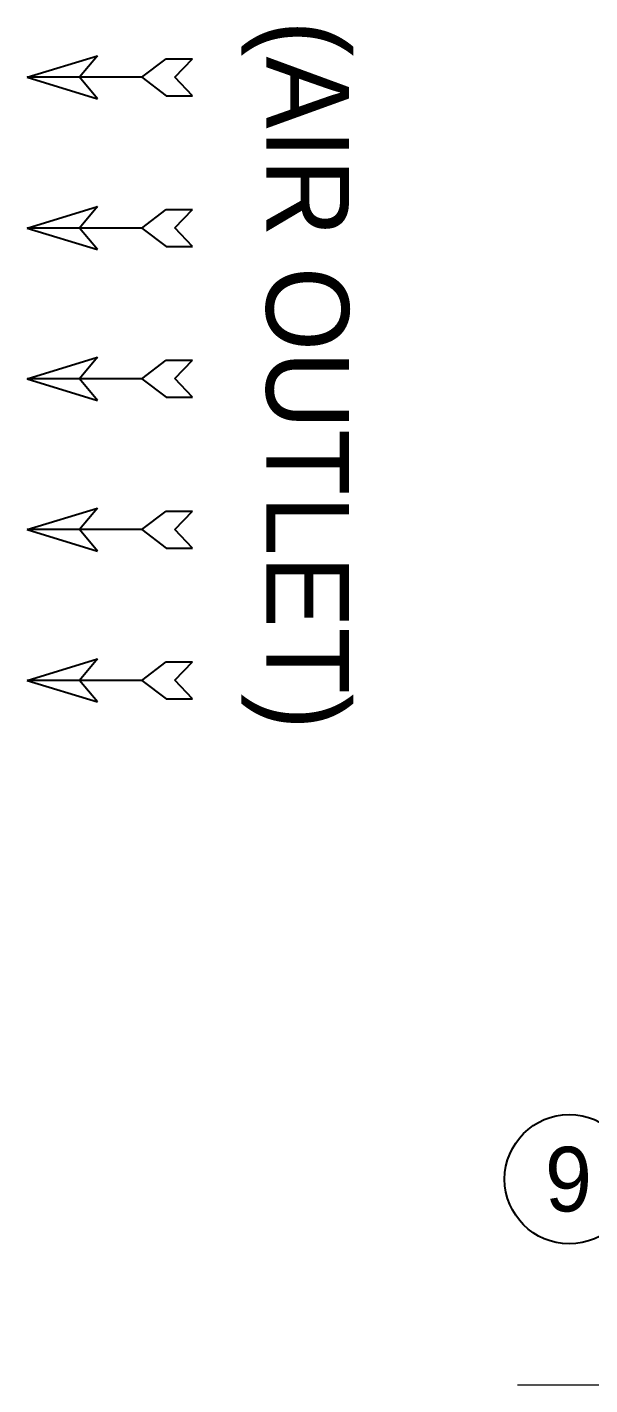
# Model space of a CAD drawing. Header units: millimetres. Extents: x 16936 to 46343, y 12396 to 33191.
# Drawn here: x 26316 to 27622, y 17704 to 20855 of the extents above; entities that cross this region are included whole.
import ezdxf
from ezdxf.enums import TextEntityAlignment as Align

# ---------------------------------------------------------------- set-up
doc = ezdxf.new("R2010")
doc.units = ezdxf.units.MM
doc.layers.add('냉각탑_dim', color=1, linetype='Continuous')
doc.layers.add('냉각탑_text', color=3, linetype='Continuous')
doc.styles.add('돋움', font='Dotum.ttf')

# ---------------------------------------------------------------- blocks, each defined once
blk = doc.blocks.new('화살표 IN OUT')
at = {"layer": '냉각탑_dim'}
for p, q in [((-322.7, 43), (-383.9, 43)), ((-343.1, 0.5), (-383.9, 43)), ((-266.4, 0), (-322.7, 43)), ((-163.5, 50), (-121.5, 0)), ((0, 0), (-163.5, 50)), ((-383.9, -43), (-343.1, 0.5)), ((-266.4, 0), (-322.7, -43)), ((-266.4, 0), (0, 0)), ((-163.5, -50), (-121.5, 0)), ((0, 0), (-163.5, -50)), ((-322.7, -43), (-383.9, -43))]:
    blk.add_line(p, q, dxfattribs=at)

msp = doc.modelspace()

# ---------------------------------------------------------------- linework, layer by layer
at = {"lineweight": 5}
msp.add_line((27454.8, 17703.6), (32678.6, 17703.6), dxfattribs=at)
at = {"layer": '냉각탑_dim', "linetype": 'ByBlock', "lineweight": -2}
msp.add_circle((27574.6, 18181), 150, dxfattribs=at)

# ---------------------------------------------------------------- block references
at = {"layer": '냉각탑_dim', "xscale": -1}
for p in [(26316.2, 20739), (26316.2, 20389), (26316.2, 20039), (26316.2, 19689), (26316.2, 19339)]:
    msp.add_blockref('화살표 IN OUT', p, dxfattribs=at)

# ---------------------------------------------------------------- texts
at = {"layer": '냉각탑_text', "style": '돋움'}
msp.add_text('(AIR OUTLET)', height=192, rotation=270, dxfattribs=at).set_placement((26967.2, 20047.6), align=Align.MIDDLE_CENTER)
msp.add_text('9', height=150, dxfattribs=at).set_placement((27572.8, 18181.2), align=Align.MIDDLE_CENTER)

doc.saveas('drawing.dxf')
